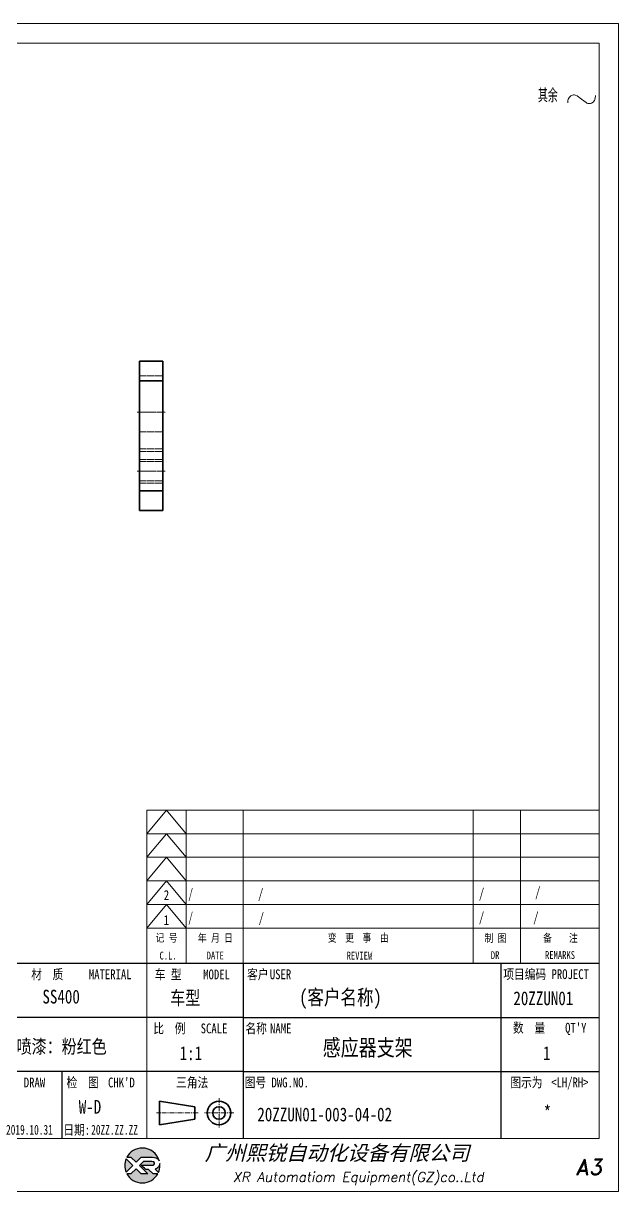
# Model space of a CAD drawing. Header units: millimetres. Extents: x 1333 to 142399, y -42879 to -5704.
# Drawn here: x 72626.7 to 72778.2, y -9398.5 to -9101.5 of the extents above; entities that cross this region are included whole.
import ezdxf
from ezdxf.enums import TextEntityAlignment as Align

# ---------------------------------------------------------------- set-up
doc = ezdxf.new("R2010")
doc.units = ezdxf.units.MM
doc.header["$LTSCALE"] = 0.5
for name, pattern in [('AM_ISO02W050x2', [3.75, 3, -0.75]), ('AM_ISO08W050x2', [9, 6, -0.75, 1.5, -0.75]), ('CENTER', [2, 1.25, -0.25, 0.25, -0.25]), ('DOT2', [0.125, 0, -0.125])]:
    doc.linetypes.add(name, pattern=pattern)
for name, color, linetype in [('DIM', 3, 'Continuous'), ('layer 1', 7, 'Continuous'), ('图\\M+19E79\\M+195B6\\M+18E9A', 7, 'Continuous'), ('图号', 7, 'Continuous'), ('图名', 7, 'Continuous'), ('数量', 7, 'Continuous'), ('材质', 7, 'Continuous'), ('表面处理', 7, 'Continuous'), ('车型', 7, 'Continuous')]:
    doc.layers.add(name, color=color, linetype=linetype)
for name, color, linetype, lineweight in [('中心线', 2, 'AM_ISO08W050x2', 18), ('图框', 7, 'Continuous', 18), ('标注线', 3, 'Continuous', 18), ('粗实线', 7, 'Continuous', 35), ('虚线', 1, 'AM_ISO02W050x2', 18)]:
    doc.layers.add(name, color=color, linetype=linetype, lineweight=lineweight)
doc.layers.add('打印', color=7, linetype='Continuous', lineweight=15, plot=False)
doc.layers.add('打印-禁用', color=7, linetype='Continuous', lineweight=15, plot=False)
doc.styles.add('STYLE1', font='')
doc.styles.add('国标', font='simfang.ttf', dxfattribs={"width": 0.8})
doc.styles.add('机械长仿宋', font='gbenor.shx', dxfattribs={"height": 1, "bigfont": 'gbcbig.shx'})
doc.styles.add('标题\\M+18E9A', font='romand.shx', dxfattribs={"oblique": 10, "bigfont": 'bigfont.shx'})
doc.styles.get('STYLE1').set_extended_font_data('SimSun')

# ---------------------------------------------------------------- blocks, each defined once
blk = doc.blocks.new('XR')
at = {"true_color": 0xfc8000}
h = blk.add_hatch(color=30, dxfattribs=at)
h.set_gradient(color1=(252, 128, 0), rotation=240, one_color=1, tint=1, name='INVCURVED')
edge = h.paths.add_edge_path()
edge.add_spline(control_points=[(-434.18, -5928.47), (-433.9, -5928.74), (-433.63, -5929.01), (-433.63, -5929.01), (-433.63, -5929.01), (-433.63, -5929.01), (-433.36, -5928.74), (-433.09, -5928.47)], knot_values=[0.5625, 0.5625, 0.5625, 0.5625, 0.625, 0.625, 0.625, 0.625, 0.6875, 0.6875, 0.6875, 0.6875], degree=3, periodic=0)
edge.add_spline(control_points=[(-433.09, -5928.47), (-432.82, -5928.2), (-432.54, -5927.93), (-432.54, -5927.93), (-432.54, -5927.93), (-432.54, -5927.93), (-432.04, -5927.93), (-431.53, -5927.93)], knot_values=[0.4375, 0.4375, 0.4375, 0.4375, 0.5, 0.5, 0.5, 0.5, 0.5625, 0.5625, 0.5625, 0.5625], degree=3, periodic=0)
edge.add_spline(control_points=[(-431.53, -5927.93), (-431.03, -5927.93), (-430.52, -5927.93), (-430.52, -5927.93), (-430.52, -5927.93), (-430, -5927.93), (-429.43, -5927.96), (-429.01, -5928.33)], knot_values=[0.25, 0.25, 0.25, 0.25, 0.3125, 0.3125, 0.3125, 0.3125, 0.4375, 0.4375, 0.4375, 0.4375], degree=3, periodic=0)
edge.add_spline(control_points=[(-429.01, -5928.33), (-428.88, -5928.44), (-428.78, -5928.59), (-428.71, -5928.75)], knot_values=[0.125, 0.125, 0.125, 0.125, 0.25, 0.25, 0.25, 0.25], degree=3, periodic=0)
edge.add_spline(control_points=[(-428.71, -5928.75), (-429.13, -5927.18), (-430.58, -5926.02), (-432.31, -5926.02)], knot_values=[0, 0, 0, 0, 0.125, 0.125, 0.125, 0.125], degree=3, periodic=0)
edge.add_spline(control_points=[(-432.31, -5926.02), (-433.72, -5926.02), (-434.94, -5926.79), (-435.58, -5927.93)], knot_values=[0.875, 0.875, 0.875, 0.875, 1, 1, 1, 1], degree=3, periodic=0)
edge.add_spline(control_points=[(-435.58, -5927.93), (-435.58, -5927.93), (-434.72, -5927.93), (-434.72, -5927.93), (-434.72, -5927.93), (-434.72, -5927.93), (-434.45, -5928.2), (-434.18, -5928.47)], knot_values=[0.6875, 0.6875, 0.6875, 0.6875, 0.8125, 0.8125, 0.8125, 0.8125, 0.875, 0.875, 0.875, 0.875], degree=3, periodic=0)
edge = h.paths.add_edge_path()
edge.add_spline(control_points=[(-434.79, -5929.26), (-435.04, -5929.02), (-435.34, -5928.72), (-435.54, -5928.53)], knot_values=[0.562504, 0.562504, 0.562504, 0.562504, 0.656252, 0.656252, 0.656252, 0.656252], degree=3, periodic=0)
edge.add_spline(control_points=[(-435.54, -5928.53), (-435.67, -5928.4), (-435.76, -5928.31), (-435.76, -5928.31), (-435.76, -5928.31), (-435.94, -5928.74), (-436.03, -5929.21), (-436.03, -5929.71)], knot_values=[0.25, 0.25, 0.25, 0.25, 0.312504, 0.312504, 0.312504, 0.312504, 0.562504, 0.562504, 0.562504, 0.562504], degree=3, periodic=0)
edge.add_spline(control_points=[(-436.03, -5929.71), (-436.03, -5930.2), (-435.94, -5930.67), (-435.76, -5931.1), (-435.76, -5931.1), (-435.4, -5930.75), (-435.05, -5930.4)], knot_values=[0.874998, 0.874998, 0.874998, 0.874998, 1.124998, 1.124998, 1.124998, 1.25, 1.25, 1.25, 1.25], degree=3, periodic=0)
edge.add_spline(control_points=[(-435.05, -5930.4), (-434.7, -5930.05), (-434.34, -5929.71), (-434.34, -5929.71), (-434.34, -5929.71), (-434.34, -5929.71), (-434.34, -5929.71), (-434.34, -5929.71)], knot_values=[0.749878, 0.749878, 0.749878, 0.749878, 0.874875, 0.874875, 0.874875, 0.874875, 0.874998, 0.874998, 0.874998, 0.874998], degree=3, periodic=0)
edge.add_spline(control_points=[(-434.34, -5929.71), (-434.34, -5929.71), (-434.34, -5929.71), (-434.34, -5929.71)], knot_values=[0.749634, 0.749634, 0.749634, 0.749634, 0.749817, 0.749817, 0.749817, 0.749817], degree=3, periodic=0)
edge.add_spline(control_points=[(-434.35, -5929.7), (-434.35, -5929.7), (-434.35, -5929.7), (-434.35, -5929.7)], knot_values=[0.738281, 0.738281, 0.738281, 0.738281, 0.742188, 0.742188, 0.742188, 0.742188], degree=3, periodic=0)
edge.add_spline(control_points=[(-434.35, -5929.7), (-434.36, -5929.69), (-434.37, -5929.68), (-434.38, -5929.67)], knot_values=[0.726563, 0.726563, 0.726563, 0.726563, 0.738281, 0.738281, 0.738281, 0.738281], degree=3, periodic=0)
edge.add_spline(control_points=[(-434.38, -5929.67), (-434.38, -5929.66), (-434.39, -5929.65), (-434.4, -5929.65)], knot_values=[0.718751, 0.718751, 0.718751, 0.718751, 0.726563, 0.726563, 0.726563, 0.726563], degree=3, periodic=0)
edge.add_spline(control_points=[(-434.4, -5929.65), (-434.42, -5929.63), (-434.45, -5929.6), (-434.47, -5929.58)], knot_values=[0.703126, 0.703126, 0.703126, 0.703126, 0.718751, 0.718751, 0.718751, 0.718751], degree=3, periodic=0)
edge.add_spline(control_points=[(-434.47, -5929.58), (-434.5, -5929.55), (-434.53, -5929.52), (-434.56, -5929.49)], knot_values=[0.687501, 0.687501, 0.687501, 0.687501, 0.703126, 0.703126, 0.703126, 0.703126], degree=3, periodic=0)
edge.add_spline(control_points=[(-434.56, -5929.49), (-434.63, -5929.42), (-434.71, -5929.35), (-434.79, -5929.26)], knot_values=[0.656252, 0.656252, 0.656252, 0.656252, 0.687501, 0.687501, 0.687501, 0.687501], degree=3, periodic=0)
at = {"true_color": 0x0348ff}
h = blk.add_hatch(color=160, dxfattribs=at)
h.set_gradient(color1=(3, 72, 255), color2=(0, 41, 153), one_color=1, tint=0.3, name='HEMISPHERICAL')
edge = h.paths.add_edge_path()
edge.add_spline(control_points=[(-432.54, -5929.67), (-432.26, -5929.95), (-431.94, -5930.23), (-431.66, -5930.51), (-431.66, -5930.51), (-431.66, -5930.51), (-431.66, -5930.51), (-431.66, -5930.51)], knot_values=[0.736842, 0.736842, 0.736842, 0.736842, 0.789474, 0.789474, 0.789474, 0.789474, 0.802633, 0.802633, 0.802633, 0.802633], degree=3, periodic=0)
edge.add_spline(control_points=[(-431.66, -5930.51), (-431.65, -5930.51), (-431.65, -5930.52), (-431.65, -5930.52)], knot_values=[0.802633, 0.802633, 0.802633, 0.802633, 0.815791, 0.815791, 0.815791, 0.815791], degree=3, periodic=0)
edge.add_spline(control_points=[(-431.65, -5930.52), (-431.64, -5930.53), (-431.64, -5930.53), (-431.64, -5930.53)], knot_values=[0.815791, 0.815791, 0.815791, 0.815791, 0.82237, 0.82237, 0.82237, 0.82237], degree=3, periodic=0)
edge.add_spline(control_points=[(-431.64, -5930.53), (-431.64, -5930.53), (-431.64, -5930.53), (-431.63, -5930.54)], knot_values=[0.82237, 0.82237, 0.82237, 0.82237, 0.828949, 0.828949, 0.828949, 0.828949], degree=3, periodic=0)
edge.add_spline(control_points=[(-431.63, -5930.54), (-431.63, -5930.54), (-431.63, -5930.54), (-431.63, -5930.54), (-431.63, -5930.54), (-431.63, -5930.54), (-431.59, -5930.54), (-431.52, -5930.54)], knot_values=[0.841901, 0.841901, 0.841901, 0.841901, 0.842105, 0.842105, 0.842105, 0.842105, 0.855264, 0.855264, 0.855264, 0.855264], degree=3, periodic=0)
edge.add_spline(control_points=[(-431.52, -5930.54), (-431.46, -5930.54), (-431.38, -5930.54), (-431.3, -5930.54)], knot_values=[0.855264, 0.855264, 0.855264, 0.855264, 0.868422, 0.868422, 0.868422, 0.868422], degree=3, periodic=0)
edge.add_spline(control_points=[(-431.3, -5930.54), (-431.26, -5930.54), (-431.22, -5930.54), (-431.18, -5930.54)], knot_values=[0.868422, 0.868422, 0.868422, 0.868422, 0.875, 0.875, 0.875, 0.875], degree=3, periodic=0)
edge.add_spline(control_points=[(-431.18, -5930.54), (-431.14, -5930.54), (-431.1, -5930.54), (-431.07, -5930.54)], knot_values=[0.875, 0.875, 0.875, 0.875, 0.881579, 0.881579, 0.881579, 0.881579], degree=3, periodic=0)
edge.add_spline(control_points=[(-431.07, -5930.54), (-431.05, -5930.54), (-431.04, -5930.54), (-431.03, -5930.54)], knot_values=[0.881579, 0.881579, 0.881579, 0.881579, 0.884869, 0.884869, 0.884869, 0.884869], degree=3, periodic=0)
edge.add_spline(control_points=[(-431.03, -5930.54), (-431.02, -5930.54), (-431, -5930.54), (-431, -5930.54)], knot_values=[0.884869, 0.884869, 0.884869, 0.884869, 0.888158, 0.888158, 0.888158, 0.888158], degree=3, periodic=0)
edge.add_spline(control_points=[(-431, -5930.54), (-430.99, -5930.54), (-430.99, -5930.54), (-430.98, -5930.54)], knot_values=[0.888158, 0.888158, 0.888158, 0.888158, 0.889803, 0.889803, 0.889803, 0.889803], degree=3, periodic=0)
edge.add_spline(control_points=[(-430.98, -5930.54), (-430.98, -5930.54), (-430.98, -5930.54), (-430.97, -5930.54)], knot_values=[0.889803, 0.889803, 0.889803, 0.889803, 0.891447, 0.891447, 0.891447, 0.891447], degree=3, periodic=0)
edge.add_spline(control_points=[(-430.97, -5930.54), (-430.97, -5930.54), (-430.97, -5930.54), (-430.97, -5930.54)], knot_values=[0.891447, 0.891447, 0.891447, 0.891447, 0.89227, 0.89227, 0.89227, 0.89227], degree=3, periodic=0)
edge.add_spline(control_points=[(-430.97, -5930.54), (-430.97, -5930.54), (-430.97, -5930.54), (-430.97, -5930.54)], knot_values=[0.89227, 0.89227, 0.89227, 0.89227, 0.893092, 0.893092, 0.893092, 0.893092], degree=3, periodic=0)
edge.add_spline(control_points=[(-430.97, -5930.54), (-430.97, -5930.54), (-430.97, -5930.54), (-430.97, -5930.54)], knot_values=[0.893092, 0.893092, 0.893092, 0.893092, 0.893503, 0.893503, 0.893503, 0.893503], degree=3, periodic=0)
edge.add_spline(control_points=[(-430.97, -5930.54), (-430.97, -5930.54), (-430.97, -5930.54), (-430.97, -5930.54)], knot_values=[0.893503, 0.893503, 0.893503, 0.893503, 0.893914, 0.893914, 0.893914, 0.893914], degree=3, periodic=0)
edge.add_spline(control_points=[(-430.97, -5930.54), (-430.97, -5930.54), (-430.97, -5930.54), (-430.97, -5930.54)], knot_values=[0.893914, 0.893914, 0.893914, 0.893914, 0.89412, 0.89412, 0.89412, 0.89412], degree=3, periodic=0)
edge.add_spline(control_points=[(-430.97, -5930.54), (-430.97, -5930.54), (-430.97, -5930.54), (-430.97, -5930.54)], knot_values=[0.89412, 0.89412, 0.89412, 0.89412, 0.894326, 0.894326, 0.894326, 0.894326], degree=3, periodic=0)
edge.add_spline(control_points=[(-430.97, -5930.54), (-430.97, -5930.54), (-430.97, -5930.54), (-430.97, -5930.54)], knot_values=[0.894428, 0.894428, 0.894428, 0.894428, 0.894531, 0.894531, 0.894531, 0.894531], degree=3, periodic=0)
edge.add_spline(control_points=[(-430.97, -5930.54), (-430.97, -5930.54), (-430.97, -5930.54), (-430.97, -5930.54)], knot_values=[0.894531, 0.894531, 0.894531, 0.894531, 0.894583, 0.894583, 0.894583, 0.894583], degree=3, periodic=0)
edge.add_spline(control_points=[(-430.97, -5930.54), (-430.97, -5930.54), (-430.97, -5930.54), (-430.97, -5930.54), (-430.97, -5930.54), (-430.97, -5930.54), (-430.73, -5930.78), (-430.49, -5931.01)], knot_values=[0.894685, 0.894685, 0.894685, 0.894685, 0.894737, 0.894737, 0.894737, 0.894737, 0.921052, 0.921052, 0.921052, 0.921052], degree=3, periodic=0)
edge.add_spline(control_points=[(-430.49, -5931.01), (-430.26, -5931.24), (-430.02, -5931.48), (-430.02, -5931.48)], knot_values=[0.921052, 0.921052, 0.921052, 0.921052, 0.947368, 0.947368, 0.947368, 0.947368], degree=3, periodic=0)
edge.add_spline(control_points=[(-430.02, -5931.48), (-430.02, -5931.48), (-430.02, -5931.48), (-430.02, -5931.48)], knot_values=[0.947522, 0.947522, 0.947522, 0.947522, 0.947573, 0.947573, 0.947573, 0.947573], degree=3, periodic=0)
edge.add_spline(control_points=[(-430.02, -5931.48), (-430.02, -5931.48), (-430.02, -5931.48), (-430.02, -5931.48)], knot_values=[0.947573, 0.947573, 0.947573, 0.947573, 0.947676, 0.947676, 0.947676, 0.947676], degree=3, periodic=0)
edge.add_spline(control_points=[(-430.02, -5931.48), (-430.02, -5931.48), (-430.02, -5931.48), (-430.02, -5931.48)], knot_values=[0.947676, 0.947676, 0.947676, 0.947676, 0.947779, 0.947779, 0.947779, 0.947779], degree=3, periodic=0)
edge.add_spline(control_points=[(-430.02, -5931.48), (-430.02, -5931.48), (-430.02, -5931.48), (-430.02, -5931.48)], knot_values=[0.947779, 0.947779, 0.947779, 0.947779, 0.947984, 0.947984, 0.947984, 0.947984], degree=3, periodic=0)
edge.add_spline(control_points=[(-430.02, -5931.48), (-430.02, -5931.48), (-430.02, -5931.48), (-430.02, -5931.48)], knot_values=[0.947984, 0.947984, 0.947984, 0.947984, 0.94819, 0.94819, 0.94819, 0.94819], degree=3, periodic=0)
edge.add_spline(control_points=[(-430.02, -5931.48), (-430.02, -5931.48), (-430.02, -5931.48), (-430.02, -5931.48)], knot_values=[0.94819, 0.94819, 0.94819, 0.94819, 0.948601, 0.948601, 0.948601, 0.948601], degree=3, periodic=0)
edge.add_spline(control_points=[(-430.02, -5931.48), (-430.02, -5931.48), (-430.02, -5931.48), (-430.02, -5931.48)], knot_values=[0.948601, 0.948601, 0.948601, 0.948601, 0.949012, 0.949012, 0.949012, 0.949012], degree=3, periodic=0)
edge.add_spline(control_points=[(-430.02, -5931.48), (-430.02, -5931.48), (-430.01, -5931.48), (-430.01, -5931.48)], knot_values=[0.949012, 0.949012, 0.949012, 0.949012, 0.949834, 0.949834, 0.949834, 0.949834], degree=3, periodic=0)
edge.add_spline(control_points=[(-430.01, -5931.48), (-430.01, -5931.48), (-430.01, -5931.48), (-430.01, -5931.48)], knot_values=[0.949834, 0.949834, 0.949834, 0.949834, 0.950657, 0.950657, 0.950657, 0.950657], degree=3, periodic=0)
edge.add_spline(control_points=[(-430.01, -5931.48), (-430.01, -5931.48), (-430, -5931.48), (-430, -5931.48)], knot_values=[0.950657, 0.950657, 0.950657, 0.950657, 0.952301, 0.952301, 0.952301, 0.952301], degree=3, periodic=0)
edge.add_spline(control_points=[(-430, -5931.48), (-429.99, -5931.48), (-429.98, -5931.48), (-429.98, -5931.48)], knot_values=[0.952301, 0.952301, 0.952301, 0.952301, 0.953946, 0.953946, 0.953946, 0.953946], degree=3, periodic=0)
edge.add_spline(control_points=[(-429.98, -5931.48), (-429.96, -5931.48), (-429.95, -5931.48), (-429.93, -5931.48)], knot_values=[0.953946, 0.953946, 0.953946, 0.953946, 0.957236, 0.957236, 0.957236, 0.957236], degree=3, periodic=0)
edge.add_spline(control_points=[(-429.93, -5931.48), (-429.91, -5931.48), (-429.89, -5931.48), (-429.87, -5931.48)], knot_values=[0.957236, 0.957236, 0.957236, 0.957236, 0.960525, 0.960525, 0.960525, 0.960525], degree=3, periodic=0)
edge.add_spline(control_points=[(-429.87, -5931.48), (-429.82, -5931.48), (-429.77, -5931.48), (-429.71, -5931.48)], knot_values=[0.960525, 0.960525, 0.960525, 0.960525, 0.967104, 0.967104, 0.967104, 0.967104], degree=3, periodic=0)
edge.add_spline(control_points=[(-429.71, -5931.48), (-429.65, -5931.48), (-429.59, -5931.48), (-429.53, -5931.48)], knot_values=[0.967104, 0.967104, 0.967104, 0.967104, 0.973683, 0.973683, 0.973683, 0.973683], degree=3, periodic=0)
edge.add_spline(control_points=[(-429.53, -5931.48), (-429.41, -5931.48), (-429.29, -5931.48), (-429.19, -5931.48)], knot_values=[0.973683, 0.973683, 0.973683, 0.973683, 0.98684, 0.98684, 0.98684, 0.98684], degree=3, periodic=0)
edge.add_spline(control_points=[(-429.19, -5931.48), (-429.1, -5931.48), (-429.04, -5931.48), (-429.04, -5931.48), (-429.67, -5932.62), (-430.9, -5933.39), (-432.31, -5933.39)], knot_values=[0.98684, 0.98684, 0.98684, 0.98684, 1, 1, 1, 1.052632, 1.052632, 1.052632, 1.052632], degree=3, periodic=0)
edge.add_spline(control_points=[(-432.31, -5933.39), (-433.72, -5933.39), (-434.94, -5932.62), (-435.58, -5931.48), (-435.58, -5931.48), (-435.58, -5931.48), (-435.36, -5931.48), (-435.15, -5931.48)], knot_values=[0.052632, 0.052632, 0.052632, 0.052632, 0.105263, 0.105263, 0.105263, 0.105263, 0.131579, 0.131579, 0.131579, 0.131579], degree=3, periodic=0)
edge.add_spline(control_points=[(-435.15, -5931.48), (-434.93, -5931.48), (-434.72, -5931.48), (-434.72, -5931.48), (-434.72, -5931.48), (-434.72, -5931.48), (-434.45, -5931.21), (-434.18, -5930.94)], knot_values=[0.131579, 0.131579, 0.131579, 0.131579, 0.157895, 0.157895, 0.157895, 0.157895, 0.184211, 0.184211, 0.184211, 0.184211], degree=3, periodic=0)
edge.add_spline(control_points=[(-434.18, -5930.94), (-433.9, -5930.67), (-433.63, -5930.4), (-433.63, -5930.4), (-433.63, -5930.4), (-433.63, -5930.4), (-433.36, -5930.67), (-433.09, -5930.94)], knot_values=[0.184211, 0.184211, 0.184211, 0.184211, 0.210526, 0.210526, 0.210526, 0.210526, 0.236842, 0.236842, 0.236842, 0.236842], degree=3, periodic=0)
edge.add_spline(control_points=[(-433.09, -5930.94), (-432.82, -5931.21), (-432.54, -5931.48), (-432.54, -5931.48), (-432.54, -5931.48), (-432.54, -5931.48), (-432.19, -5931.48), (-431.83, -5931.48)], knot_values=[0.236842, 0.236842, 0.236842, 0.236842, 0.263158, 0.263158, 0.263158, 0.263158, 0.289474, 0.289474, 0.289474, 0.289474], degree=3, periodic=0)
edge.add_spline(control_points=[(-431.83, -5931.48), (-431.48, -5931.48), (-431.12, -5931.48), (-431.12, -5931.48), (-431.12, -5931.48), (-431.12, -5931.48), (-431.57, -5931.03), (-432.02, -5930.59)], knot_values=[0.289474, 0.289474, 0.289474, 0.289474, 0.315789, 0.315789, 0.315789, 0.315789, 0.342105, 0.342105, 0.342105, 0.342105], degree=3, periodic=0)
edge.add_spline(control_points=[(-432.02, -5930.59), (-432.47, -5930.15), (-432.92, -5929.71), (-432.92, -5929.71), (-432.92, -5929.71), (-432.92, -5929.71), (-432.71, -5929.5), (-432.5, -5929.29)], knot_values=[0.342105, 0.342105, 0.342105, 0.342105, 0.368421, 0.368421, 0.368421, 0.368421, 0.394737, 0.394737, 0.394737, 0.394737], degree=3, periodic=0)
edge.add_spline(control_points=[(-432.5, -5929.29), (-432.3, -5929.09), (-432.09, -5928.88), (-432.09, -5928.88)], knot_values=[0.394737, 0.394737, 0.394737, 0.394737, 0.421053, 0.421053, 0.421053, 0.421053], degree=3, periodic=0)
edge.add_spline(control_points=[(-432.09, -5928.88), (-432.09, -5928.88), (-432.06, -5928.86), (-432.06, -5928.86)], knot_values=[0.421053, 0.421053, 0.421053, 0.421053, 0.473684, 0.473684, 0.473684, 0.473684], degree=3, periodic=0)
edge.add_spline(control_points=[(-432.06, -5928.86), (-432.06, -5928.86), (-432.06, -5928.86), (-432.06, -5928.86), (-432.06, -5928.86), (-432.06, -5928.86), (-430.4, -5928.86), (-430.26, -5928.86)], knot_values=[0.473684, 0.473684, 0.473684, 0.473684, 0.473684, 0.473684, 0.473684, 0.473684, 0.526316, 0.526316, 0.526316, 0.526316], degree=3, periodic=0)
edge.add_spline(control_points=[(-430.26, -5928.86), (-429.54, -5928.86), (-429.62, -5929.4), (-429.83, -5929.55)], knot_values=[0.526316, 0.526316, 0.526316, 0.526316, 0.578947, 0.578947, 0.578947, 0.578947], degree=3, periodic=0)
edge.add_spline(control_points=[(-429.83, -5929.55), (-429.94, -5929.62), (-430.08, -5929.65), (-430.26, -5929.65), (-430.26, -5929.65), (-430.26, -5929.65), (-430.48, -5929.65), (-430.71, -5929.66)], knot_values=[0.578947, 0.578947, 0.578947, 0.578947, 0.631579, 0.631579, 0.631579, 0.631579, 0.657895, 0.657895, 0.657895, 0.657895], degree=3, periodic=0)
edge.add_spline(control_points=[(-430.71, -5929.66), (-430.93, -5929.66), (-431.15, -5929.67), (-431.15, -5929.67), (-431.15, -5929.67), (-431.15, -5929.67), (-432.54, -5929.67), (-432.54, -5929.67)], knot_values=[0.657895, 0.657895, 0.657895, 0.657895, 0.684211, 0.684211, 0.684211, 0.684211, 0.736842, 0.736842, 0.736842, 0.736842], degree=3, periodic=0)
edge = h.paths.add_edge_path()
edge.add_spline(control_points=[(-428.6, -5929.32), (-428.61, -5929.67), (-428.76, -5930), (-429.06, -5930.22)], knot_values=[0.8, 0.8, 0.8, 0.8, 1, 1, 1, 1], degree=3, periodic=0)
edge.add_spline(control_points=[(-429.06, -5930.22), (-429.22, -5930.34), (-429.41, -5930.43), (-429.61, -5930.48)], knot_values=[0.6, 0.6, 0.6, 0.6, 0.8, 0.8, 0.8, 0.8], degree=3, periodic=0)
edge.add_spline(control_points=[(-429.61, -5930.48), (-429.61, -5930.48), (-428.9, -5931.19), (-428.9, -5931.19), (-428.9, -5931.19), (-428.69, -5930.73), (-428.58, -5930.23), (-428.58, -5929.71)], knot_values=[0.2, 0.2, 0.2, 0.2, 0.4, 0.4, 0.4, 0.4, 0.6, 0.6, 0.6, 0.6], degree=3, periodic=0)
edge.add_spline(control_points=[(-428.58, -5929.71), (-428.58, -5929.58), (-428.59, -5929.45), (-428.6, -5929.32)], knot_values=[0, 0, 0, 0, 0.2, 0.2, 0.2, 0.2], degree=3, periodic=0)
at = {"layer": 'layer 1', "color": 30}
for points, knots in [([(-432.31, -5926.02), (-430.58, -5926.02), (-429.13, -5927.18), (-428.71, -5928.75), (-428.71, -5928.75), (-428.78, -5928.59), (-428.88, -5928.44), (-429.01, -5928.33), (-429.01, -5928.33), (-429.43, -5927.96), (-430, -5927.93), (-430.52, -5927.93), (-430.52, -5927.93), (-430.52, -5927.93), (-432.54, -5927.93), (-432.54, -5927.93), (-432.54, -5927.93), (-432.54, -5927.93), (-433.63, -5929.01), (-433.63, -5929.01), (-433.63, -5929.01), (-433.63, -5929.01), (-434.72, -5927.93), (-434.72, -5927.93), (-434.72, -5927.93), (-434.72, -5927.93), (-435.58, -5927.93), (-435.58, -5927.93), (-435.58, -5927.93), (-434.94, -5926.79), (-433.72, -5926.02), (-432.31, -5926.02)], [0, 0, 0, 0, 0.125, 0.125, 0.125, 0.125, 0.25, 0.25, 0.25, 0.25, 0.375, 0.375, 0.375, 0.375, 0.5, 0.5, 0.5, 0.5, 0.625, 0.625, 0.625, 0.625, 0.75, 0.75, 0.75, 0.75, 0.875, 0.875, 0.875, 0.875, 1, 1, 1, 1]), ([(-435.76, -5931.1), (-435.94, -5930.67), (-436.03, -5930.2), (-436.03, -5929.71), (-436.03, -5929.71), (-436.03, -5929.21), (-435.94, -5928.74), (-435.76, -5928.31), (-435.76, -5928.31), (-435.76, -5928.31), (-434.34, -5929.71), (-434.34, -5929.71), (-434.34, -5929.71), (-434.34, -5929.71), (-435.76, -5931.1), (-435.76, -5931.1)], [0, 0, 0, 0, 0.25, 0.25, 0.25, 0.25, 0.5, 0.5, 0.5, 0.5, 0.75, 0.75, 0.75, 0.75, 1, 1, 1, 1])]:
    blk.add_open_spline(points, degree=3, knots=knots, dxfattribs=at)
at = {"layer": 'layer 1', "color": 154}
for points, knots in [([(-429.04, -5931.48), (-429.67, -5932.62), (-430.9, -5933.39), (-432.31, -5933.39), (-432.31, -5933.39), (-433.72, -5933.39), (-434.94, -5932.62), (-435.58, -5931.48), (-435.58, -5931.48), (-435.58, -5931.48), (-434.72, -5931.48), (-434.72, -5931.48), (-434.72, -5931.48), (-434.72, -5931.48), (-433.63, -5930.4), (-433.63, -5930.4), (-433.63, -5930.4), (-433.63, -5930.4), (-432.54, -5931.48), (-432.54, -5931.48), (-432.54, -5931.48), (-432.54, -5931.48), (-431.12, -5931.48), (-431.12, -5931.48), (-431.12, -5931.48), (-431.12, -5931.48), (-432.92, -5929.71), (-432.92, -5929.71), (-432.92, -5929.71), (-432.92, -5929.71), (-432.09, -5928.88), (-432.09, -5928.88), (-432.09, -5928.88), (-432.09, -5928.88), (-432.06, -5928.86), (-432.06, -5928.86), (-432.06, -5928.86), (-432.06, -5928.86), (-430.4, -5928.86), (-430.26, -5928.86), (-430.26, -5928.86), (-429.54, -5928.86), (-429.62, -5929.4), (-429.83, -5929.55), (-429.83, -5929.55), (-429.94, -5929.62), (-430.08, -5929.65), (-430.26, -5929.65), (-430.26, -5929.65), (-430.26, -5929.65), (-431.15, -5929.67), (-431.15, -5929.67), (-431.15, -5929.67), (-431.15, -5929.67), (-432.54, -5929.67), (-432.54, -5929.67), (-432.54, -5929.67), (-432.26, -5929.95), (-431.94, -5930.23), (-431.66, -5930.51), (-431.66, -5930.51), (-431.66, -5930.51), (-431.63, -5930.54), (-431.63, -5930.54), (-431.63, -5930.54), (-431.63, -5930.54), (-430.97, -5930.54), (-430.97, -5930.54), (-430.97, -5930.54), (-430.97, -5930.54), (-430.02, -5931.48), (-430.02, -5931.48), (-430.02, -5931.48), (-430.02, -5931.48), (-429.04, -5931.48), (-429.04, -5931.48)], [0, 0, 0, 0, 0.052632, 0.052632, 0.052632, 0.052632, 0.105263, 0.105263, 0.105263, 0.105263, 0.157895, 0.157895, 0.157895, 0.157895, 0.210526, 0.210526, 0.210526, 0.210526, 0.263158, 0.263158, 0.263158, 0.263158, 0.315789, 0.315789, 0.315789, 0.315789, 0.368421, 0.368421, 0.368421, 0.368421, 0.421053, 0.421053, 0.421053, 0.421053, 0.473684, 0.473684, 0.473684, 0.473684, 0.526316, 0.526316, 0.526316, 0.526316, 0.578947, 0.578947, 0.578947, 0.578947, 0.631579, 0.631579, 0.631579, 0.631579, 0.684211, 0.684211, 0.684211, 0.684211, 0.736842, 0.736842, 0.736842, 0.736842, 0.789474, 0.789474, 0.789474, 0.789474, 0.842105, 0.842105, 0.842105, 0.842105, 0.894737, 0.894737, 0.894737, 0.894737, 0.947368, 0.947368, 0.947368, 0.947368, 1, 1, 1, 1]), ([(-428.6, -5929.32), (-428.59, -5929.45), (-428.58, -5929.58), (-428.58, -5929.71), (-428.58, -5929.71), (-428.58, -5930.23), (-428.69, -5930.73), (-428.9, -5931.19), (-428.9, -5931.19), (-428.9, -5931.19), (-429.61, -5930.48), (-429.61, -5930.48), (-429.61, -5930.48), (-429.41, -5930.43), (-429.22, -5930.34), (-429.06, -5930.22), (-429.06, -5930.22), (-428.76, -5930), (-428.61, -5929.67), (-428.6, -5929.32)], [0, 0, 0, 0, 0.2, 0.2, 0.2, 0.2, 0.4, 0.4, 0.4, 0.4, 0.6, 0.6, 0.6, 0.6, 0.8, 0.8, 0.8, 0.8, 1, 1, 1, 1])]:
    blk.add_open_spline(points, degree=3, knots=knots, dxfattribs=at)
blk = doc.blocks.new('GZDEH零件A3图框V01版')
at = {"layer": '中心线', "color": 1, "linetype": 'CENTER', "lineweight": 5, "ltscale": 2}
for p, q in [((3175.82, -1822.66), (3175.82, -1830.26)), ((3170.49, -1826.46), (3159.89, -1826.46)), ((3179.62, -1826.46), (3172.02, -1826.46))]:
    blk.add_line(p, q, dxfattribs=at)
at = {"layer": '图\\M+19E79\\M+195B6\\M+18E9A', "color": 7}
blk.add_line((3272.49, -1788.46), (3092.49, -1788.46), dxfattribs=at)
at = {"layer": '图\\M+19E79\\M+195B6\\M+18E9A', "color": 9}
for p, q in [((3272.49, -1788.46), (3092.49, -1788.46)), ((3181.99, -1788.46), (3181.99, -1832.96)), ((3247.49, -1788.46), (3247.49, -1832.96)), ((3181.99, -1802.21), (3092.49, -1802.21)), ((3181.99, -1802.21), (3272.49, -1802.21)), ((3181.99, -1815.96), (3092.49, -1815.96)), ((3135.83, -1815.96), (3135.83, -1832.96)), ((3135.83, -1815.96), (3135.83, -1832.96)), ((3181.99, -1815.96), (3272.49, -1815.96))]:
    blk.add_line(p, q, dxfattribs=at)
at = {"layer": '图框', "linetype": 'Continuous'}
for p, q in [((3272.49, -1554.46), (2882.49, -1554.46)), ((3272.49, -1832.96), (3272.49, -1554.46)), ((3157.49, -1749.46), (3272.49, -1749.46)), ((3157.49, -1832.96), (3157.49, -1749.46)), ((2882.49, -1832.96), (3272.49, -1832.96))]:
    blk.add_line(p, q, dxfattribs=at)
at = {"layer": '图框', "color": 9}
for p, q in [((3157.49, -1755.46), (3162.49, -1749.46)), ((3162.49, -1749.46), (3167.49, -1755.46)), ((3167.49, -1788.46), (3167.49, -1749.46)), ((3240.49, -1788.46), (3240.49, -1749.46)), ((3252.49, -1749.46), (3252.49, -1788.46)), ((3157.49, -1755.46), (3272.49, -1755.46)), ((3157.49, -1761.46), (3162.49, -1755.46)), ((3162.49, -1755.46), (3167.49, -1761.46)), ((3157.49, -1761.46), (3272.49, -1761.46)), ((3157.49, -1767.46), (3162.49, -1761.46)), ((3162.49, -1761.46), (3167.49, -1767.46)), ((3157.49, -1767.46), (3272.49, -1767.46)), ((3157.49, -1773.46), (3162.49, -1767.46)), ((3162.49, -1767.46), (3167.49, -1773.46)), ((3157.49, -1773.46), (3272.49, -1773.46)), ((3157.49, -1779.46), (3162.49, -1773.46)), ((3162.49, -1773.46), (3167.49, -1779.46)), ((3157.49, -1779.46), (3272.49, -1779.46))]:
    blk.add_line(p, q, dxfattribs=at)
at = {"layer": '图框', "color": 9, "linetype": 'Continuous'}
blk.add_line((3181.99, -1749.46), (3181.99, -1832.96), dxfattribs=at)
at = {"layer": '图框', "color": 2, "linetype": 'ByBlock', "lineweight": 35}
for p, q in [((3169.69, -1824.86), (3160.69, -1823.46)), ((3160.69, -1829.46), (3160.69, -1823.46)), ((3169.69, -1824.86), (3169.69, -1828.06)), ((3169.69, -1828.06), (3160.69, -1829.46))]:
    blk.add_line(p, q, dxfattribs=at)
for radius in [3, 1.6]:
    blk.add_circle((3175.82, -1826.46), radius, dxfattribs=at)
at = {"layer": '打印-禁用', "linetype": 'Continuous'}
for p, q in [((3277.49, -1549.46), (2857.49, -1549.46)), ((3277.49, -1846.46), (3277.49, -1549.46)), ((2857.49, -1846.46), (3277.49, -1846.46))]:
    blk.add_line(p, q, dxfattribs=at)
at = {"layer": 'DIM', "xscale": 1.199999999999818, "yscale": 1.199999999999818, "zscale": 1.199999999999818}
blk.add_blockref('XR', (3675.07, 5275.84), dxfattribs=at)
at = {"layer": '图\\M+19E79\\M+195B6\\M+18E9A', "color": 9, "style": '国标', "width": 0.8}
for s, p in [('材  质', (3128.04, -1792.46)), ('项目编码 PROJECT', (3248.13, -1792.43)), ('比  例\u3000', (3159.1, -1806.21)), ('SCALE', (3171.15, -1806.21)), ('名称\u3000', (3182.54, -1806.21)), ('NAME', (3188.8, -1806.21)), ('数  量', (3250.61, -1806.05)), ("QT'Y ", (3263.86, -1806.05)), (' DRAW', (3124.78, -1819.96)), ("CHK'D", (3147.58, -1819.96)), ('三角法', (3164.9, -1819.96)), ('图号', (3182.36, -1819.96)), ('DWG.NO.', (3189.16, -1819.96)), ('图示为', (3249.94, -1819.93)), ('<LH/RH>', (3260.31, -1819.93))]:
    blk.add_text(s, height=2.5, dxfattribs=at).set_placement(p)
for s, p in [('MATERIAL', (3148.14, -1792.46)), ('客户', (3185.68, -1792.46)), ('USER', (3191.46, -1792.46)), ('检  图', (3141.11, -1819.96)), ('日期:', (3139.62, -1832))]:
    blk.add_text(s, height=2.5, dxfattribs=at).set_placement(p, align=Align.CENTER)
for s, p in [('车 型', (3162.87, -1791.2)), ('MODEL', (3175.2, -1791.24))]:
    blk.add_text(s, height=2.5, dxfattribs=at).set_placement(p, align=Align.MIDDLE)
at = {"layer": '图\\M+19E79\\M+195B6\\M+18E9A', "color": 7, "lineweight": -3, "style": 'STYLE1', "oblique": 15}
blk.add_text('广州熙锐自动化设备有限公司 ', height=3.8, dxfattribs=at).set_placement((3172.16, -1838.51))
at = {"layer": '图\\M+19E79\\M+195B6\\M+18E9A', "color": 7, "style": '标题\\M+18E9A', "oblique": 10}
for s, height, p in [('A3', 4, (3269.91, -1840.2)), ('XR Automatiom Equipment(GZ)co..Ltd', 2.5, (3211.26, -1842.9))]:
    blk.add_text(s, height=height, dxfattribs=at).set_placement(p, align=Align.MIDDLE)
at = {"layer": '图框', "color": 9, "style": '国标', "width": 0.8}
for s, p in [('记 号', (3162.47, -1782.94)), ('年 月 日', (3174.9, -1782.98)), ('变  更  事  由', (3211.24, -1782.93)), ('C.L.', (3162.86, -1787.45)), ('DATE', (3174.85, -1787.42)), ('REVIEW', (3211.55, -1787.45))]:
    blk.add_text(s, height=2, dxfattribs=at).set_placement(p, align=Align.CENTER)
for s, p in [('制 图', (3246.15, -1781.95)), ('备    注', (3262.68, -1781.92)), ('DR', (3246.06, -1786.34)), ('REMARKS', (3262.57, -1786.32))]:
    blk.add_text(s, height=2, dxfattribs=at).set_placement(p, align=Align.MIDDLE)
blk = doc.blocks.new('DEH A3')
at = {"layer": '图框'}
blk.add_blockref('GZDEH零件A3图框V01版', (-2857.49, 1846.46), dxfattribs=at)
blk = doc.blocks.new('其余不去材料')
at = {"layer": '标注线', "color": 2, "lineweight": 13}
for points in [[(0, 0.17), (0.01, 0.48), (0.07, 0.79), (0.16, 1.09), (0.28, 1.36), (0.44, 1.6), (0.62, 1.8), (0.82, 1.97), (1.04, 2.09), (1.26, 2.17), (1.49, 2.21), (1.72, 2.21), (1.94, 2.17), (2.37, 1.97), (2.41, 1.95)], [(2.41, 1.95), (3.55, 1.11), (4.7, 0.27)], [(4.7, 0.27), (4.91, 0.14), (5.14, 0.05), (5.37, 0), (5.6, 0), (5.82, 0.04), (6.04, 0.11), (6.45, 0.38), (6.79, 0.8), (7.02, 1.34), (7.11, 1.95), (7.11, 2.09)]]:
    blk.add_lwpolyline(points, dxfattribs=at)
at = {"layer": '标注线', "color": 7, "linetype": 'DOT2', "style": '机械长仿宋'}
blk.add_text('其余', height=3.5, dxfattribs=at).set_placement((-7.56, 0.3))

msp = doc.modelspace()

# ---------------------------------------------------------------- linework, layer by layer
at = {"layer": '中心线', "ltscale": 0.179993}
for p, q in [((72655.631, -9200.415), (72662.831, -9200.415)), ((72655.631, -9215.415), (72662.831, -9215.415))]:
    msp.add_line(p, q, dxfattribs=at)
at = {"layer": '打印'}
msp.add_lwpolyline([(72358.17, -9101.535), (72778.17, -9101.535), (72778.17, -9398.535), (72358.17, -9398.535)], close=True, dxfattribs=at)
at = {"layer": '粗实线', "lineweight": 35, "ltscale": 0.15}
for p, q in [((72662.232, -9187.415), (72656.232, -9187.415)), ((72662.232, -9192.415), (72656.232, -9192.415)), ((72662.232, -9220.415), (72656.232, -9220.415)), ((72662.232, -9225.415), (72656.232, -9225.415))]:
    msp.add_line(p, q, dxfattribs=at)
at = {"layer": '粗实线', "lineweight": 35, "ltscale": 0.125}
for p, q in [((72656.232, -9187.415), (72656.232, -9192.415)), ((72662.232, -9187.415), (72662.232, -9192.415)), ((72656.232, -9220.415), (72656.232, -9225.415)), ((72662.232, -9220.415), (72662.232, -9225.415))]:
    msp.add_line(p, q, dxfattribs=at)
at = {"layer": '粗实线', "lineweight": 35}
for p, q in [((72656.232, -9192.415), (72656.232, -9220.415)), ((72662.232, -9192.415), (72662.232, -9220.415))]:
    msp.add_line(p, q, dxfattribs=at)
at = {"layer": '虚线', "ltscale": 0.15}
for p, q in [((72656.232, -9191.165), (72662.232, -9191.165)), ((72662.232, -9192.415), (72656.232, -9192.415)), ((72656.232, -9205.415), (72662.232, -9205.415)), ((72656.232, -9209.665), (72662.232, -9209.665)), ((72656.232, -9210.415), (72662.232, -9210.415)), ((72656.232, -9212.415), (72662.232, -9212.415)), ((72656.232, -9212.415), (72662.232, -9212.415)), ((72656.232, -9212.957), (72662.232, -9212.957)), ((72656.232, -9212.957), (72662.232, -9212.957)), ((72656.232, -9217.874), (72662.232, -9217.874)), ((72656.232, -9217.874), (72662.232, -9217.874)), ((72656.232, -9218.415), (72662.232, -9218.415)), ((72656.232, -9218.415), (72662.232, -9218.415)), ((72662.232, -9220.415), (72656.232, -9220.415))]:
    msp.add_line(p, q, dxfattribs=at)

# ---------------------------------------------------------------- block references
at = {"layer": '图框'}
msp.add_blockref('DEH A3', (72358.17, -9398.535), dxfattribs=at)
at = {"layer": '标注线'}
msp.add_blockref('其余不去材料', (72765.201, -9121.923), dxfattribs=at)

# ---------------------------------------------------------------- texts
at = {"layer": '图\\M+19E79\\M+195B6\\M+18E9A', "color": 3, "style": '国标'}
for s, height, width, p in [('2', 2.5, 0.8, (72662.447, -9324.379)), ('/', 2.5, 0.705904, (72668.679, -9324.063)), ('/', 2.5, 0.8, (72686.415, -9324.063)), ('/', 2.5, 0.8, (72742.62, -9323.964)), ('/', 2.5, 0.8, (72756.915, -9323.593)), ('1', 2.5, 0.8, (72662.436, -9330.739)), ('/', 2.5, 0.705904, (72668.679, -9330.063)), ('/', 2.5, 0.8, (72686.587, -9330.148)), ('/', 2.5, 0.8, (72742.62, -9329.964)), ('/', 2.5, 0.8, (72756.451, -9329.953)), ('    (客户名称)', 3.85, 0.8, (72688.515, -9351.054)), ('20ZZUN01', 3.5, 0.8, (72751.387, -9351.125)), ('1:1', 3.5, 0.8, (72666.47, -9365.102)), ('W-D', 3.5, 0.8, (72640.808, -9378.719)), ('2019.10.31', 2.5, 0.7, (72622.313, -9384.055)), ('20ZZ.ZZ.ZZ', 2.5, 0.7, (72643.973, -9384.055))]:
    msp.add_text(s, height=height, dxfattribs=dict(at, width=width)).set_placement(p)
at = {"layer": '图\\M+19E79\\M+195B6\\M+18E9A', "color": 3, "style": '国标', "width": 0.8}
msp.add_text('*', height=3.5, dxfattribs=at).set_placement((72760.041, -9380.119), align=Align.CENTER)
at = {"layer": '图号', "color": 3, "style": '国标', "width": 0.8}
msp.add_text('20ZZUN01-003-04-02', height=3.5, dxfattribs=at).set_placement((72686.249, -9380.662))
at = {"layer": '图名', "color": 3, "style": '国标', "width": 0.8}
msp.add_text('感应器支架', height=4.2, dxfattribs=at).set_placement((72714.322, -9364.022), align=Align.CENTER)
at = {"layer": '数量', "color": 3, "style": '国标', "width": 0.8}
msp.add_text('1', height=3.5, dxfattribs=at).set_placement((72759.887, -9365.087), align=Align.CENTER)
at = {"layer": '材质', "color": 3, "style": '国标', "width": 0.8}
msp.add_text('SS400', height=3.5, dxfattribs=at).set_placement((72636.328, -9350.715), align=Align.CENTER)
at = {"layer": '表面处理', "color": 3, "style": '国标', "width": 0.8}
msp.add_text('喷漆：粉红色', height=3.5, dxfattribs=at).set_placement((72636.47, -9363.392), align=Align.CENTER)
at = {"layer": '车型', "color": 3, "style": '国标', "width": 0.8}
msp.add_text('  车型', height=3.5, dxfattribs=at).set_placement((72660.275, -9351.039))

doc.saveas('drawing.dxf')
